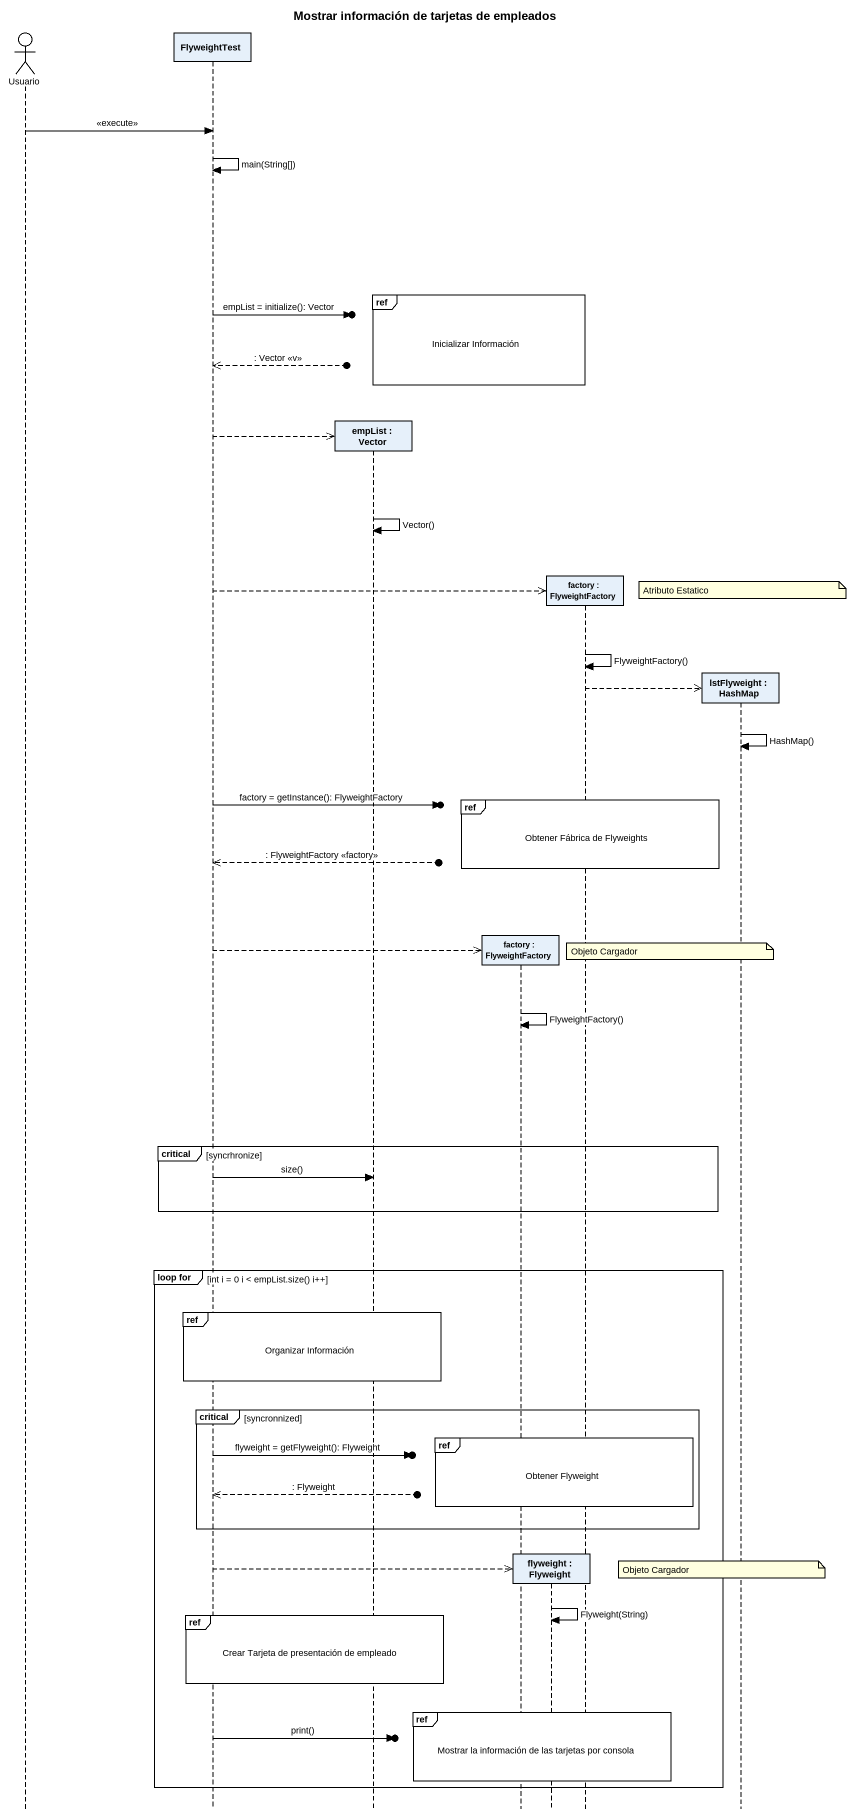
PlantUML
@startuml
title Mostrar información de tarjetas de empleados
hide footbox
actor Usuario
participant FlyweightTest
participant "empList : Vector" as empList
participant "factory : FlyweightFactory" as factory
participant "flyweight : Flyweight" as flyweight
participant "factory : FlyweightFactory" as factory_2
participant "lstFlyweight : HashMap" as lstFlyweight

Usuario -> FlyweightTest : <<execute>>
FlyweightTest -> FlyweightTest : main(String[])
ref over empList, factory, flyweight, factory_2 : Inicializar Información
FlyweightTest ->o] : empList = initialize(): Vector
FlyweightTest <<--o] : : Vector <<v>>
FlyweightTest -->> empList **
empList -> empList : Vector()
note over lstFlyweight : Atributo Estatico
FlyweightTest -->> factory_2 **
factory_2 -> factory_2 : FlyweightFactory()
factory_2 -->> lstFlyweight **
lstFlyweight -> lstFlyweight : HashMap()
ref over factory, flyweight, factory_2 : Obtener Fábrica de Flyweights
FlyweightTest ->o] : factory = getInstance(): FlyweightFactory
FlyweightTest <<--o] : : FlyweightFactory <<factory>>
FlyweightTest -->> factory **
note over lstFlyweight : Objeto Cargador
factory -> factory : FlyweightFactory()
critical syncrhronize
  FlyweightTest -> empList : size()
end
group loop for [int i = 0 i < empList.size() i++]
  ref over FlyweightTest, empList : Organizar Información
  critical syncronnized
    ref over factory, flyweight, factory_2 : Obtener Flyweight
    FlyweightTest ->o] : flyweight = getFlyweight(): Flyweight
    FlyweightTest <<--o] : : Flyweight
  end
  FlyweightTest -->> flyweight **
  note over lstFlyweight : Objeto Cargador
  flyweight -> flyweight : Flyweight(String)
  ref over FlyweightTest, empList : Crear Tarjeta de presentación de empleado
  ref over factory, flyweight, factory_2 : Mostrar la información de las tarjetas por consola
  FlyweightTest ->o] : print()
end
@enduml
